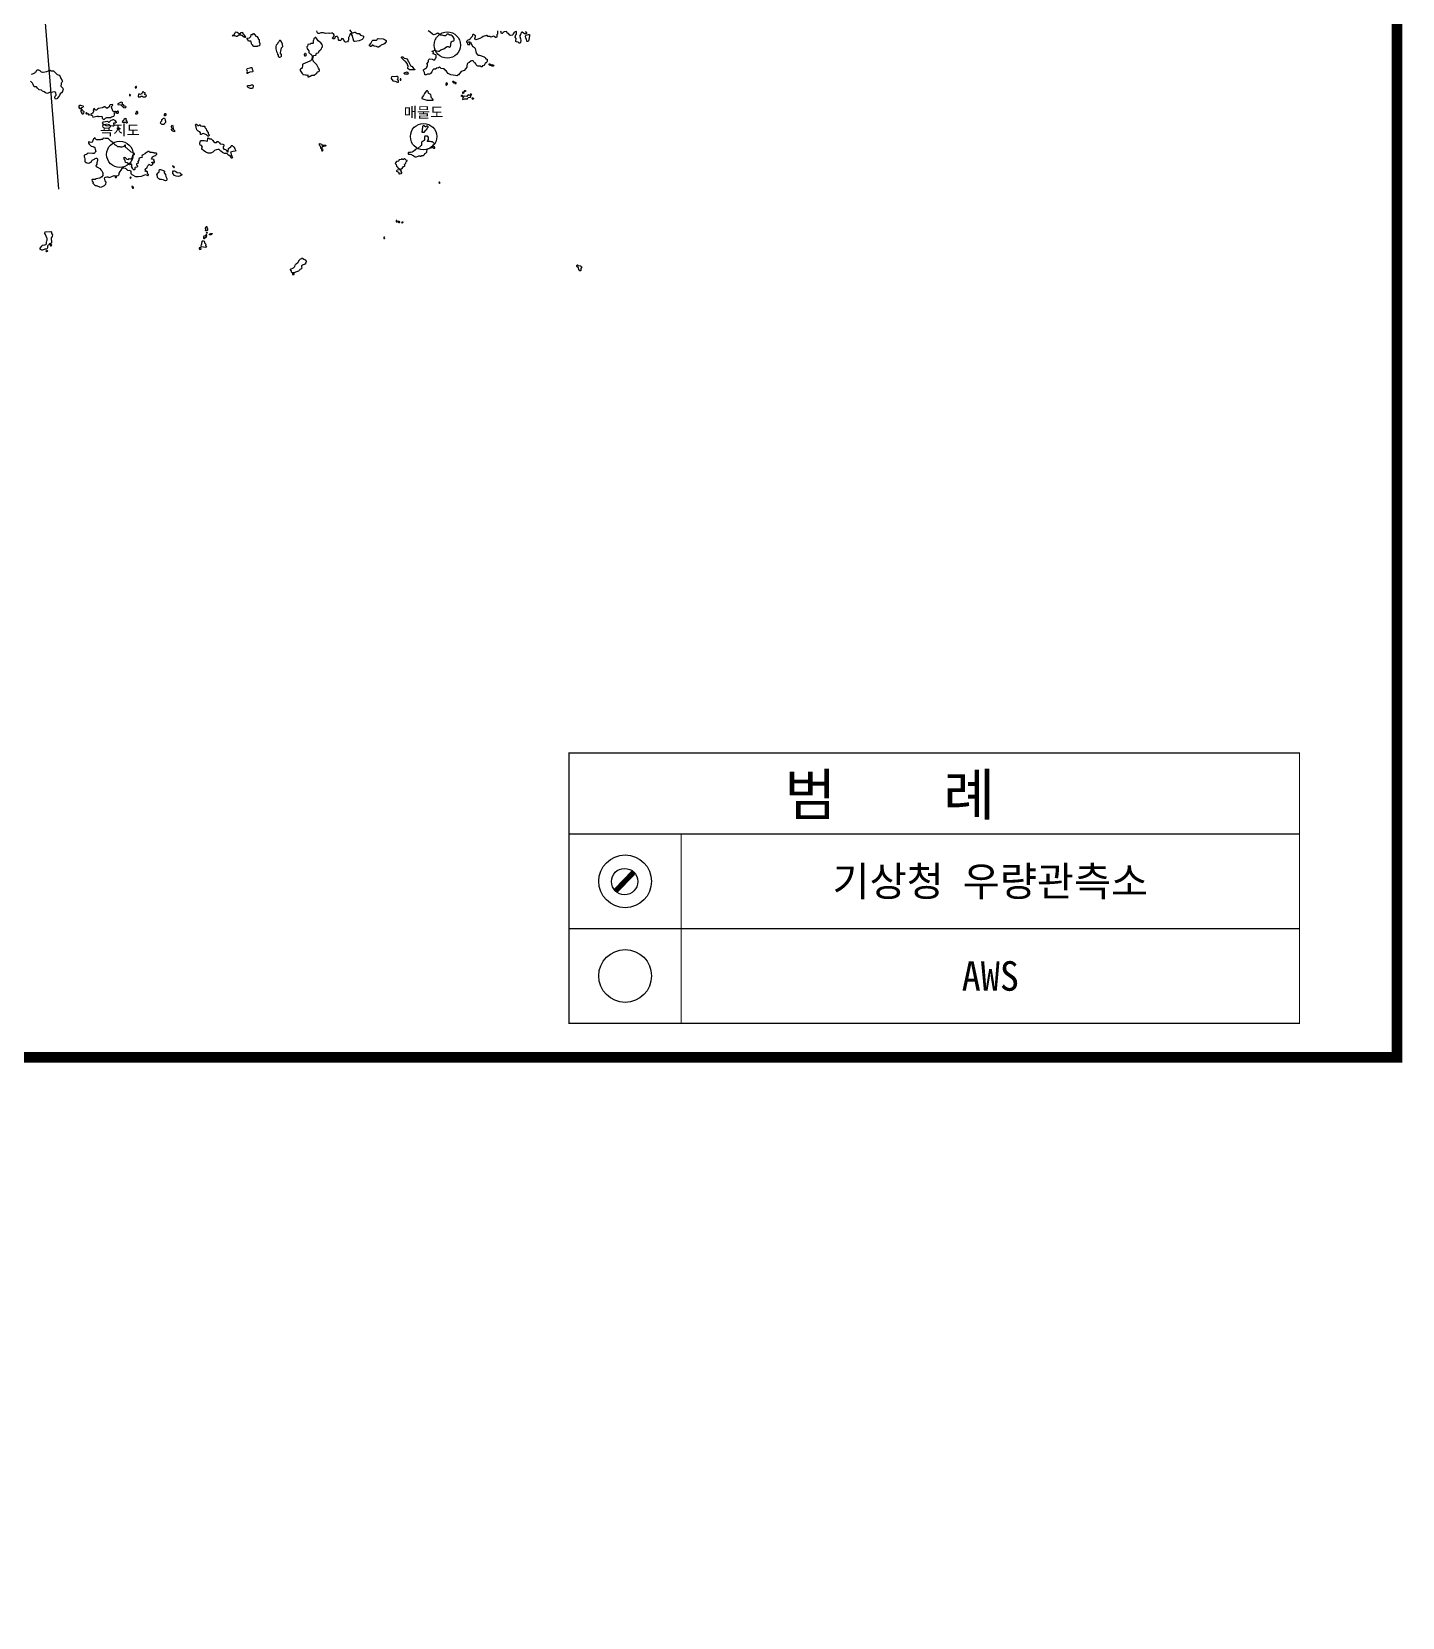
# Model space of a CAD drawing. Header units: millimetres. Extents: x -954552 to 1497340, y -301250 to 736091.
# Drawn here: x 307207 to 437134, y -11176 to 139135 of the extents above; entities that cross this region are included whole.
import ezdxf
from ezdxf.enums import TextEntityAlignment as Align

# ---------------------------------------------------------------- set-up
doc = ezdxf.new("R2010")
doc.units = ezdxf.units.MM
for name, color, linetype in [('2122', 7, 'Continuous'), ('AWS', 4, 'Continuous'), ('AWS명', 2, 'Continuous'), ('EL', 2, 'Continuous'), ('Point', 1, 'Continuous'), ('관측소명', 3, 'Continuous'), ('기상청', 1, 'Continuous'), ('티센', 6, 'Continuous')]:
    doc.layers.add(name, color=color, linetype=linetype)
doc.styles.add('GHS', font='')
doc.styles.get("Standard").update_dxf_attribs({"font": ''})
doc.styles.get('GHS').set_extended_font_data('BatangChe')
doc.styles.get('Standard').set_extended_font_data('Gulim')

# ---------------------------------------------------------------- blocks, each defined once
blk = doc.blocks.new('관측소(기상청)')
at = {"layer": '기상청', "const_width": 500}
blk.add_lwpolyline([(821, 874), (-914, -926)], dxfattribs=at)
at = {"layer": '기상청'}
blk.add_circle((-46, -26), 1250, dxfattribs=at)

msp = doc.modelspace()

# ---------------------------------------------------------------- linework, layer by layer
at = {"const_width": 1000}
msp.add_lwpolyline([(436634, 41900), (436634, 603450), (72212, 603450), (72212, 41900)], close=True, dxfattribs=at)
at = {"linetype": 'Continuous', "const_width": 112}
msp.add_lwpolyline([(427383, 45134), (358147, 45134), (358147, 70761), (427383, 70761)], close=True, dxfattribs=at)
for points in [[(358147, 63079), (427383, 63079)], [(368777, 63079), (368777, 45134)]]:
    msp.add_lwpolyline(points, dxfattribs=at)
at = {"linetype": 'Continuous'}
msp.add_lwpolyline([(358147, 54107), (427383, 54107)], dxfattribs=at)
at = {"layer": '2122', "color": 7}
for points in [[(326249, 138724), (326309, 138792), (326409, 138852), (326502, 139052), (326540, 139102), (326578, 139111), (326690, 139096), (326884, 138976), (326996, 138963), (327076, 139048), (327076, 139060), (327176, 139085), (327189, 139082), (327202, 139055), (327208, 138954), (327309, 138914), (327328, 138892), (327358, 138792), (327466, 138617), (327466, 138599), (327447, 138589), (327352, 138621), (327196, 138724), (327209, 138729), (327159, 138751), (327165, 138758), (327152, 138773), (327027, 138823), (326896, 138822), (326851, 138805), (326759, 138744), (326759, 138744), (326702, 138690), (326627, 138694), (326557, 138712), (326472, 138752), (326249, 138724), (326249, 138724)], [(327714, 138331), (327622, 138456), (327635, 138524), (327853, 138556), (327984, 138688), (328002, 138870), (328133, 138870), (328158, 138879), (328233, 138970), (328264, 138964), (328452, 138721), (328559, 138672), (328678, 138510), (328684, 138459), (328716, 138444), (328779, 138382), (328779, 138182), (328817, 138016), (328812, 137811), (328799, 137785), (328655, 137775), (328630, 137785), (328600, 137747), (328519, 137722), (328247, 137739), (328218, 137752), (328127, 137879), (328130, 137892), (328118, 137892), (328118, 137905), (328086, 137908), (328086, 137908), (328042, 137988), (328042, 138019), (327999, 138190), (327973, 138254), (327810, 138241), (327773, 138247), (327714, 138331), (327714, 138331)], [(330359, 137515), (330368, 137397), (330412, 137266), (330488, 137141), (330507, 137017), (330570, 136923), (330570, 136823), (330595, 136785), (330702, 136720), (330739, 136723), (330815, 136745), (330877, 136824), (330889, 136980), (330801, 137111), (330801, 137167), (330838, 137279), (330874, 137598), (330999, 137749), (330967, 137961), (330897, 138180), (330823, 138271), (330784, 138304), (330709, 138298), (330666, 138254), (330628, 138166), (330541, 138078), (330492, 137978), (330421, 137899), (330388, 137847), (330356, 137738), (330349, 137646), (330349, 137646), (330359, 137515), (330359, 137515)], [(333782, 136712), (333727, 136484), (333627, 136387), (333558, 136343), (333346, 136245), (332912, 136070), (332879, 136037), (332885, 135856), (332849, 135731), (332784, 135641), (332668, 135593), (332649, 135574), (332656, 135467), (332851, 135184), (332901, 135097), (332919, 135082), (333170, 135057), (333239, 135041), (333239, 135028), (333369, 135039), (333385, 134985), (333395, 134864), (333407, 134846), (333495, 134858), (333582, 134912), (333604, 134935), (333769, 135003), (333913, 135009), (334019, 135001), (334056, 135079), (334245, 135190), (334245, 135190), (334256, 135305), (334293, 135342), (334417, 135349), (334493, 135431), (334499, 135450), (334492, 135537), (334398, 135671), (334229, 135992), (333877, 136353), (333864, 136575), (333932, 136840), (333956, 136865), (334131, 136901), (334162, 136935), (334179, 137037), (334198, 137056), (334199, 137079), (334218, 137098), (334349, 137129), (334412, 137199), (334430, 137267), (334492, 137330), (334492, 137355), (334579, 137408), (334692, 137524), (334716, 137636), (334745, 137678), (334772, 137693), (334784, 137806), (334741, 137912), (334621, 138080), (334621, 138080), (334364, 138279), (334236, 138462), (334145, 138572), (334132, 138575), (334100, 138572), (333964, 138465), (333908, 138346), (333895, 138283), (333884, 138065), (333859, 138033), (333690, 138011), (333591, 137958), (333385, 137913), (333372, 137888), (333354, 137769), (333298, 137700), (333317, 137519), (333349, 137467), (333474, 137320), (333492, 137180), (333537, 137108), (333616, 137027), (333667, 136993), (333752, 136896), (333782, 136712), (333782, 136712)], [(337347, 139326), (337554, 139040), (337648, 139028), (337823, 139097), (337860, 139097), (338054, 138979), (338116, 138964), (338235, 138954), (338361, 138818), (338610, 138756), (338667, 138700), (338667, 138581), (338637, 138525), (338589, 138461), (338518, 138397), (338250, 138261), (337850, 138216), (337782, 138218), (337738, 138240), (337692, 138457), (337692, 138457), (337611, 138758), (337510, 138914), (337473, 138930), (337479, 138940), (337429, 138948), (337404, 138939), (337361, 138883), (337330, 138732), (337262, 138626), (337249, 138588), (337244, 138364), (337219, 138282), (337138, 138173), (337014, 138138), (336958, 138147), (336888, 138188), (336725, 138449), (336694, 138462), (336700, 138471), (336607, 138487), (336587, 138466), (336569, 138405), (336475, 138296), (336376, 138295), (336326, 138317), (336301, 138341), (336282, 138398), (336250, 138585), (336196, 138648), (336175, 138660), (336181, 138669), (336181, 138669), (336087, 138672), (335987, 138653), (335987, 138628), (335975, 138628), (335944, 138597), (335937, 138578), (335944, 138515), (335888, 138462), (335794, 138474), (335738, 138496), (335706, 138530), (335706, 138555), (335732, 138568), (335825, 138656), (335875, 138733), (335868, 138827), (335801, 138947), (335742, 138977), (335749, 138986), (335611, 139002), (335474, 138964), (335380, 138988), (335049, 138981), (334855, 139024), (334687, 139023), (334612, 139017), (334443, 138954), (334349, 138950), (334324, 138969), (334261, 139090), (334236, 139228)], [(340000, 138452), (340048, 138498), (340517, 138469), (340705, 138367), (340705, 138354), (340793, 138295), (340793, 138282), (340812, 138263), (340812, 138201), (340638, 137997), (340600, 137986), (340581, 137962), (340382, 137887), (340329, 137848), (340245, 137761), (340083, 137680), (340014, 137680), (339888, 137736), (339676, 137775), (339582, 137821), (339588, 137830), (339538, 137847), (339470, 137846), (339451, 137834), (339426, 137725), (339308, 137740), (339214, 137811), (339220, 137846), (339370, 138021), (339481, 138277), (339531, 138318), (339531, 138318), (339850, 138348), (339950, 138404), (340000, 138452), (340000, 138452)], [(344716, 136169), (344805, 136253), (344829, 136302), (344835, 136435), (344866, 136503), (344922, 136559), (345166, 136548), (345284, 136477), (345385, 136467), (345410, 136480), (345465, 136549), (345497, 136618), (345552, 136672), (345559, 136718), (345546, 136918), (345527, 136933), (345271, 137023), (345258, 137070), (345283, 137160), (345264, 137195), (345182, 137263), (345182, 137288), (345357, 137347), (345357, 137347), (345444, 137389), (345494, 137392), (345557, 137330), (345769, 137288), (345844, 137284), (346000, 137407), (346281, 137526), (346524, 137709), (346602, 137733), (346687, 137727), (346825, 137671), (346846, 137675), (346905, 137740), (346940, 137879), (346953, 137893), (346985, 138172), (347065, 138238), (347222, 138266), (347267, 138346), (347265, 138492), (347146, 138635), (347133, 138638), (347108, 138680), (347100, 138734), (347064, 138760), (346978, 138797), (346845, 138815), (346771, 138844), (346683, 138896), (346598, 138896), (346526, 138864), (346526, 138864), (346521, 138833), (346445, 138758), (346320, 138738), (346121, 138807), (345971, 138812), (345914, 138834), (345823, 138916), (345720, 138986), (345626, 138976), (345558, 138948), (345503, 138902), (345427, 138860), (345302, 138854), (345208, 138891), (344951, 139134), (344794, 139208)], [(351349, 139203), (351356, 138918), (351293, 138827), (351306, 138787), (351313, 138636), (351276, 138593), (351169, 138580), (351057, 138674), (350994, 138698), (350738, 138619), (350645, 138684), (350457, 138696), (350375, 138765), (350313, 138771), (350007, 138695), (350007, 138695), (349888, 138600), (349701, 138500), (349389, 138387), (349321, 138371), (349246, 138386), (349226, 138502), (349282, 138668), (349282, 138730), (349081, 138867), (349038, 138872), (349003, 138809), (348957, 138679), (348833, 138553), (348779, 138444), (348684, 138365), (348552, 138321), (348434, 138214), (348434, 138171), (348497, 138077), (348516, 137940), (348535, 137921), (348729, 137925), (348754, 137934), (348753, 137997), (348741, 138019), (348616, 138133), (348640, 138184), (348697, 138188), (348790, 138135), (348820, 138079), (348834, 138076), (348834, 138076), (348843, 138043), (348998, 137773), (349192, 137624), (349198, 137601), (349250, 137538), (349344, 137099), (349405, 137027), (349475, 136950), (349532, 136922), (349663, 136907), (350108, 136746), (350170, 136693), (350182, 136693), (350190, 136664), (350264, 136577), (350383, 136519), (350396, 136309), (350365, 136244), (350328, 136206), (350197, 136128), (350159, 136059), (350066, 135939), (349948, 135914), (349942, 135895), (349867, 135808), (349804, 135808), (349741, 135882), (349497, 135882), (349423, 135900), (349341, 135984), (349266, 136143), (349266, 136143), (349178, 136174), (349141, 136212), (349134, 136274), (349084, 136342), (349027, 136368), (348890, 136370), (348828, 136337), (348678, 136222), (348535, 136153), (348504, 136128), (348472, 136065), (348455, 135891), (348455, 135891), (348442, 135761), (348350, 135633), (348212, 135458), (347919, 135351), (347664, 135063), (347514, 134963), (347374, 134971), (347171, 135005), (347171, 135005), (346954, 135052), (346699, 135180), (346532, 135371), (346513, 135409), (346400, 135490), (346395, 135509), (346383, 135509), (346300, 135609), (346031, 135657), (345924, 135751), (345868, 135759), (345781, 135706), (345600, 135675), (345488, 135593), (345300, 135580), (345245, 135514), (345133, 135336), (345133, 135323), (345002, 135167)], [(354004, 139174), (354060, 139102), (354110, 139059), (354117, 139033), (354111, 138977), (354073, 138940), (353929, 138942), (353691, 139086), (353667, 139082), (353633, 139054), (353633, 139054), (353633, 139041), (353586, 138994), (353542, 138857), (353474, 138787), (353474, 138688), (353550, 138469), (353563, 138344), (353551, 138107), (353495, 138053), (353402, 138038), (353314, 138156), (353151, 138171), (353108, 138206), (353102, 138274), (353119, 138493), (353044, 138611), (353043, 138674), (353062, 138701), (353082, 138773), (353100, 138800), (353167, 138974), (353161, 139111), (353154, 139130), (353117, 139143), (353035, 139123), (352986, 139078), (352898, 139023), (352851, 138946), (352805, 138826), (352774, 138795), (352618, 138791), (352618, 138791), (352531, 138822), (352393, 138978), (352261, 138996), (352267, 139027), (352255, 139109), (352230, 139156), (352005, 139108), (351936, 139104), (351859, 139047), (351859, 139034), (351799, 138973), (351749, 138972), (351673, 139172)], [(354038, 138540), (354018, 138615), (354018, 138702), (354026, 138742), (354067, 138808), (354305, 138859), (354355, 138885), (354381, 138875), (354404, 138835), (354402, 138775), (354351, 138544), (354344, 138409), (354325, 138378), (354296, 138268), (354269, 138226), (354244, 138203), (354188, 138203), (354144, 138246), (354144, 138259), (354132, 138259), (354106, 138396), (354038, 138540), (354038, 138540)], [(333078, 136961), (333087, 137056), (333119, 137100), (333169, 137094), (333211, 136963), (333207, 136913), (333194, 136900), (333182, 136857), (333120, 136822), (333095, 136822), (333078, 136961), (333078, 136961)], [(307179, 135112), (307373, 135176), (307487, 135237), (307549, 135285), (307549, 135298), (307628, 135376), (307677, 135476), (307771, 135533), (307839, 135533), (307984, 135446), (308090, 135347), (308215, 135291), (308305, 135297), (308640, 135361), (308789, 135430), (308852, 135480), (308951, 135481), (309052, 135435), (309270, 135419), (309380, 135335), (309616, 135083), (309700, 135060), (309816, 135009), (309910, 134885), (309967, 134697), (310074, 134570), (310099, 134482), (310099, 134482)], [(327621, 135462), (327607, 135576), (327645, 135638), (327901, 135696), (328025, 135755), (328087, 135752), (328094, 135571), (328164, 135458), (328176, 135368), (328170, 135348), (328145, 135330), (327889, 135296), (327771, 135246), (327677, 135185), (327646, 135185), (327627, 135213), (327646, 135269), (327658, 135357), (327621, 135462), (327621, 135462)], [(342912, 136315), (342961, 136278), (342981, 136196), (343126, 135944), (343211, 135875), (343281, 135836), (343401, 135651), (343520, 135564), (343539, 135543), (343539, 135517), (343346, 135536), (343032, 135531), (342870, 135640), (342851, 135681), (342894, 135865), (342894, 135915), (342844, 135996), (342831, 136071), (342806, 136121), (342794, 136121), (342671, 136275), (342662, 136298), (342567, 136345), (342260, 136657), (342267, 136732), (342298, 136763), (342378, 136757), (342429, 136732), (342529, 136639), (342679, 136608), (342767, 136558), (342767, 136558), (342848, 136452), (342868, 136359), (342912, 136315), (342912, 136315)], [(342805, 135074), (342774, 135095), (342566, 135114), (342509, 135158), (342540, 135264), (342565, 135283), (342707, 135315), (342784, 135321), (342878, 135171), (342867, 135118), (342805, 135074), (342805, 135074)], [(345002, 135167), (344977, 135138), (344915, 135116), (344727, 135116), (344590, 135040), (344510, 135043), (344477, 135071), (344436, 135270), (344383, 135389), (344358, 135420), (344345, 135458), (344345, 135502), (344351, 135530), (344369, 135552), (344432, 135598), (344470, 135613), (344470, 135613), (344561, 135688), (344617, 135712), (344650, 135740), (344650, 135771), (344712, 135940), (344712, 136015), (344674, 136077), (344674, 136115), (344680, 136134), (344716, 136169)], [(350577, 136008), (350566, 136097), (350603, 136101), (350698, 136065), (350741, 136004), (350747, 135955), (350722, 135926), (350660, 135935), (350622, 135948), (350579, 135991), (350577, 136008), (350577, 136008)], [(350914, 135999), (350990, 135978), (351003, 135962), (350991, 135896), (350973, 135874), (350817, 135867), (350810, 135889), (350822, 136004), (350834, 136017), (350914, 135999), (350914, 135999)], [(310170, 133624), (310115, 133474), (310022, 133337), (309905, 133245), (309841, 133093), (309739, 132971), (309602, 132780), (309465, 132756), (309397, 132868), (309441, 133015), (309519, 133108), (309489, 133367), (309367, 133425), (309196, 133411), (308883, 133367), (308698, 133293), (308517, 133342), (308380, 133450), (308243, 133489), (308131, 133596), (307921, 133631), (307745, 133797), (307662, 133900), (307451, 133914), (307344, 134119), (307266, 134266), (307099, 134462)], [(310111, 134454), (310074, 134335), (310012, 134260), (309995, 134188), (309975, 133985), (310019, 133919), (310163, 133773), (310176, 133642), (310170, 133624), (310170, 133624)], [(317111, 133821), (317148, 133859), (317148, 133922), (317135, 133947), (317085, 133947), (317048, 133909), (317048, 133884), (317024, 133859), (317024, 133821), (317111, 133821), (317111, 133821)], [(327931, 134049), (328056, 134106), (328150, 134097), (328194, 134035), (328200, 133966), (328182, 133816), (328151, 133766), (327901, 133761), (327801, 133796), (327807, 133805), (327700, 133839), (327663, 133908), (327675, 134014), (327706, 134036), (327763, 134045), (327931, 134049), (327931, 134049)], [(341637, 134870), (341386, 134879), (341313, 134855), (341286, 134729), (341274, 134713), (341433, 134476), (341635, 134451), (341868, 134350), (341974, 134350), (341993, 134369), (341993, 134444), (341931, 134547), (341880, 134568), (341880, 134618), (341955, 134744), (341954, 134819), (341891, 134887), (341792, 134893), (341637, 134870), (341637, 134870)], [(342198, 134544), (342236, 134619), (342198, 134682), (342174, 134682), (342149, 134657), (342124, 134544), (342198, 134544), (342198, 134544)], [(346477, 134179), (346468, 134091), (346492, 134059), (346537, 134062), (346623, 134169), (346623, 134209), (346598, 134269), (346517, 134291), (346485, 134259), (346477, 134179), (346477, 134179)], [(347153, 134366), (347141, 134443), (347154, 134455), (347198, 134443), (347242, 134373), (347248, 134265), (347223, 134262), (347201, 134284), (347182, 134284), (347161, 134312), (347153, 134366), (347153, 134366)], [(347398, 134213), (347398, 134225), (347448, 134237), (347448, 134275), (347423, 134313), (347373, 134324), (347336, 134287), (347323, 134237), (347348, 134213), (347398, 134213), (347398, 134213)], [(315764, 132447), (315616, 132427), (315366, 132289), (315367, 132263), (315386, 132242), (315635, 132204), (315661, 132192), (315884, 131976), (315917, 131972), (315949, 131950), (315955, 131931), (316061, 131935), (316143, 131957), (316155, 132013), (316130, 132041), (315986, 132065), (315973, 132112), (315898, 132193), (315817, 132218), (315804, 132230), (315805, 132394), (315764, 132447), (315764, 132447)], [(316567, 133148), (316523, 133197), (316483, 133192), (316479, 133101), (316499, 133043), (316531, 133026), (316555, 133065), (316572, 133119), (316564, 133150), (316564, 133150)], [(317670, 133337), (317613, 133227), (317588, 133199), (317517, 133196), (317453, 133212), (317338, 133210), (317295, 133035), (317314, 132967), (317364, 132956), (317482, 132955), (317582, 133017), (317693, 133026), (317776, 132962), (317813, 132953), (317957, 132969), (318057, 133032), (318076, 133075), (318075, 133094), (318057, 133122), (317925, 133163), (317925, 133187), (317969, 133244), (317969, 133325), (317950, 133347), (317856, 133356), (317850, 133387), (317812, 133440), (317774, 133462), (317699, 133392), (317670, 133337), (317670, 133337)], [(344728, 133523), (344633, 133534), (344609, 133494), (344440, 133290), (344359, 133097), (344216, 132927), (344192, 132871), (344198, 132789), (344382, 132751), (344369, 132745), (344384, 132739), (344648, 132660), (345220, 132637), (345248, 132646), (345254, 132693), (345191, 132787), (345072, 132892), (345071, 133030), (345046, 133142), (344990, 133205), (344840, 133263), (344815, 133294), (344777, 133466), (344728, 133523), (344728, 133523)], [(347965, 132990), (347952, 133090), (347977, 133115), (348014, 133112), (348029, 133105), (348041, 133075), (348046, 133003), (347978, 132953), (347978, 132953)], [(348441, 133006), (348190, 133022), (348165, 132972), (348071, 132853), (348053, 132740), (348071, 132721), (348152, 132728), (348221, 132782), (348503, 132776), (348577, 132892), (348748, 132921), (348814, 132946), (348820, 133031), (348771, 133086), (348658, 133130), (348570, 133136), (348534, 133080), (348464, 133004), (348441, 133006), (348441, 133006)], [(348061, 133365), (348063, 133446), (348132, 133434), (348182, 133377), (348182, 133341), (348133, 133287), (348088, 133284), (348063, 133321), (348061, 133365), (348061, 133365)], [(348231, 133515), (348232, 133527), (348263, 133559), (348325, 133569), (348344, 133547), (348332, 133480), (348307, 133457), (348225, 133472), (348231, 133515), (348231, 133515)], [(348889, 133142), (348914, 133181), (348876, 133230), (348826, 133243), (348826, 133230), (348801, 133230), (348777, 133206), (348777, 133168), (348801, 133142), (348889, 133142), (348889, 133142)], [(348960, 132794), (348946, 132853), (348971, 132874), (349021, 132862), (349096, 132807), (349096, 132762), (349059, 132719), (348978, 132725), (348960, 132794), (348960, 132794)], [(311913, 132128), (312068, 132111), (312087, 132074), (312081, 132018), (312044, 131964), (311926, 131909), (311894, 131873), (311813, 131836), (311770, 131829), (311757, 131841), (311719, 131948), (311719, 132079), (311762, 132160), (311819, 132160), (311913, 132128), (311913, 132128)], [(311879, 131564), (311894, 131523), (311996, 131349), (312052, 131356), (312152, 131424), (312164, 131531), (312114, 131593), (312020, 131627), (311988, 131761), (311957, 131786), (311939, 131779), (311901, 131730), (311876, 131634), (311879, 131564), (311879, 131564)], [(312452, 131401), (312411, 131441), (312356, 131443), (312330, 131411), (312325, 131373), (312388, 131341), (312427, 131348), (312448, 131371), (312452, 131401), (312452, 131401)], [(312669, 131290), (312630, 131325), (312574, 131343), (312542, 131328), (312549, 131290), (312602, 131240), (312659, 131230), (312659, 131262), (312676, 131283), (312676, 131283)], [(314132, 132011), (314037, 132015), (313998, 131997), (313893, 131905), (313538, 131842), (313444, 131797), (313351, 131710), (313269, 131697), (313138, 131865), (313094, 131877), (313088, 131758), (313020, 131728), (313076, 131553), (313070, 131527), (313014, 131463), (312990, 131405), (312833, 131364), (312802, 131333), (312796, 131308), (312802, 131233), (312815, 131220), (312946, 131211), (312972, 131165), (313003, 131040), (313015, 131028), (313390, 131129), (313528, 131130), (313550, 131108), (313615, 131085), (313853, 131118), (313884, 131064), (313884, 131064), (313897, 130931), (313997, 130819), (314110, 130838), (314203, 130950), (314334, 130995), (314683, 130996), (314764, 131065), (314901, 131090), (314977, 131115), (314996, 131134), (315051, 131254), (315044, 131403), (315051, 131422), (315094, 131459), (315207, 131476), (315207, 131456), (315283, 131413), (315394, 131410), (315439, 131467), (315438, 131542), (315413, 131595), (315338, 131592), (315269, 131541), (315201, 131535), (315163, 131585), (315078, 131572), (315038, 131552), (314956, 131546), (314932, 131565), (314894, 131640), (314805, 131894), (314805, 131894), (314761, 131989), (314761, 132033), (314874, 132140), (314886, 132164), (314874, 132224), (314632, 132202), (314586, 132132), (314581, 132068), (314562, 132047), (314562, 132032), (314537, 132004), (314381, 131901), (314287, 131900), (314132, 132011), (314132, 132011)], [(315934, 130730), (315953, 130750), (315959, 130838), (315990, 130882), (316012, 130901), (316121, 130929), (316127, 130919), (316115, 130789), (316178, 130701), (316178, 130663), (316241, 130592), (316260, 130551), (316242, 130483), (316179, 130470), (316104, 130538), (316073, 130544), (315848, 130540), (315822, 130562), (315834, 130675), (315890, 130714), (315934, 130730), (315934, 130730)], [(317112, 131466), (317144, 131508), (317144, 131567), (317162, 131598), (317205, 131595), (317231, 131554), (317250, 131385), (317200, 131320), (317088, 131310), (317063, 131335), (317076, 131360), (317069, 131417), (317112, 131466), (317112, 131466)], [(319499, 130662), (319552, 130694), (319532, 130807), (319539, 130825), (319595, 130848), (319714, 130938), (319788, 130941), (319820, 130888), (319845, 130739), (319902, 130643), (319889, 130539), (319790, 130438), (319766, 130373), (319728, 130345), (319622, 130338), (319584, 130347), (319509, 130381), (319428, 130469), (319433, 130606), (319499, 130662), (319499, 130662)], [(319799, 131277), (319849, 131382), (319881, 131376), (319906, 131348), (319919, 131232), (319913, 131207), (319900, 131207), (319900, 131195), (319856, 131151), (319781, 131148), (319799, 131277), (319799, 131277)], [(315452, 130016), (315537, 129996), (315549, 129980), (315562, 129980), (315563, 129889), (315431, 129858), (315406, 129870), (315325, 129961), (315331, 130010), (315343, 130023), (315452, 130016), (315452, 130016)], [(320535, 129972), (320472, 130091), (320459, 130172), (320484, 130232), (320540, 130285), (320565, 130281), (320597, 130216), (320623, 129898), (320641, 129863), (320745, 129758), (320754, 129737), (320749, 129673), (320730, 129652), (320579, 129700), (320537, 129761), (320506, 129783), (320461, 129853), (320467, 129885), (320498, 129891), (320535, 129941), (320535, 129972), (320535, 129972)], [(323393, 130190), (323583, 130189), (323621, 130139), (323627, 130039), (323740, 129934), (323766, 129765), (323941, 129578), (323942, 129466), (324030, 129353), (324023, 129290), (323986, 129266), (323980, 129247), (323893, 129237), (323858, 129265), (323786, 129359), (323479, 129473), (323380, 129463), (323322, 129422), (323261, 129398), (323224, 129394), (323211, 129406), (323198, 129556), (323135, 129653), (322985, 129715), (322992, 129724), (322942, 129724), (322866, 129824), (322841, 129949), (322797, 130030), (322802, 130123), (322745, 130292), (322745, 130292), (322764, 130386), (322833, 130376), (322896, 130308), (322914, 130268), (322939, 130258), (323052, 130256), (323083, 130312), (323140, 130312), (323221, 130206), (323393, 130190), (323393, 130190)], [(344246, 129903), (344291, 130042), (344294, 130166), (344338, 130235), (344394, 130229), (344544, 130151), (344607, 130145), (344656, 130223), (344707, 130217), (344729, 130180), (344754, 130177), (344770, 130123), (344757, 130061), (344676, 129968), (344620, 129849), (344595, 129830), (344589, 129811), (344577, 129811), (344527, 129761), (344515, 129761), (344441, 129689), (344436, 129668), (344365, 129591), (344234, 129572), (344215, 129597), (344217, 129669), (344252, 129766), (344246, 129903), (344246, 129903)], [(334771, 128339), (334879, 128394), (334929, 128394), (335042, 128371), (335073, 128347), (335073, 128316), (335029, 128275), (334783, 128221), (334749, 128197), (334671, 128052), (334627, 128058), (334617, 128065), (334605, 128209), (334523, 128330), (334485, 128414), (334479, 128483), (334485, 128514), (334498, 128527), (334573, 128521), (334697, 128468), (334723, 128434), (334742, 128334), (334771, 128339), (334771, 128339)], [(334755, 128009), (334707, 127989), (334693, 127977), (334677, 127928), (334680, 127905), (334706, 127858), (334726, 127846), (334774, 127856), (334808, 127888), (334824, 127942), (334810, 127991), (334804, 127996), (334756, 128009), (334755, 128009), (334755, 128009)], [(344138, 128360), (344113, 128337), (344113, 128324), (344082, 128306), (343795, 128053), (343596, 127980), (343546, 127971), (343496, 127868), (343466, 127836), (343272, 127720), (343119, 127686), (342928, 127671), (342897, 127648), (342885, 127543), (342910, 127518), (343079, 127525), (343210, 127488), (343273, 127419), (343411, 127386), (343411, 127373), (343492, 127314), (343542, 127261), (343642, 127264), (343679, 127286), (343835, 127322), (343909, 127363), (343985, 127360), (344025, 127329), (344105, 127329), (344191, 127395), (344342, 127395), (344342, 127395), (344397, 127461), (344435, 127486), (344485, 127586), (344540, 127630), (344603, 127661), (344665, 127731), (344677, 127780), (344689, 127968), (344789, 128050), (345051, 128132), (345132, 128194), (345201, 128188), (345326, 128098), (345408, 128108), (345413, 128164), (345376, 128221), (345300, 128258), (345269, 128315), (345256, 128382), (345256, 128395), (345275, 128414), (345331, 128432), (345362, 128464), (345375, 128508), (345368, 128539), (345278, 128634), (345206, 128682), (345067, 128694), (344992, 128732), (344762, 128724), (344718, 128734), (344718, 128734), (344718, 128759), (344836, 128930), (344835, 129106), (344761, 129210), (344723, 129230), (344473, 129223), (344430, 129152), (344448, 128929), (344443, 128854), (344412, 128820), (344315, 128766), (344243, 128740), (344187, 128703), (344156, 128609), (344169, 128391), (344138, 128360), (344138, 128360)], [(320731, 126282), (320659, 126366), (320594, 126411), (320549, 126407), (320579, 126358), (320636, 126282), (320686, 126248), (320716, 126263), (320735, 126282), (320735, 126282)], [(342150, 126088), (342185, 126119), (342334, 126183), (342452, 126343), (342539, 126374), (342577, 126408), (342583, 126486), (342551, 126539), (342558, 126580), (342570, 126580), (342676, 126680), (342700, 126805), (342788, 126893), (342788, 126924), (342775, 126924), (342706, 126971), (342681, 126974), (342593, 127083), (342519, 127080), (342450, 127023), (342387, 127023), (342349, 127061), (342306, 127073), (342218, 127025), (342043, 126997), (342019, 126972), (342013, 126896), (341988, 126859), (341788, 126833), (341688, 126714), (341676, 126649), (341676, 126649), (341745, 126552), (341783, 126377), (341865, 126315), (341961, 126195), (342071, 126163), (342100, 126112), (342100, 126112)], [(315216, 125306), (315241, 125343), (315241, 125381), (315215, 125431), (315128, 125418), (315115, 125405), (315128, 125330), (315154, 125306), (315216, 125306), (315216, 125306)], [(316571, 125346), (316528, 125310), (316522, 125279), (316537, 125277), (316578, 125239), (316616, 125260), (316621, 125323), (316602, 125345), (316571, 125346), (316571, 125346)], [(342150, 126088), (342146, 126044), (342191, 126010), (342203, 125979), (342198, 125897), (342247, 125776), (342248, 125742), (342198, 125673), (342067, 125638), (342036, 125641), (342035, 125766), (342023, 125782), (341868, 125840), (341835, 125887), (341822, 125984), (341859, 126047), (342060, 126086), (342100, 126112), (342100, 126112)], [(345817, 124859), (345808, 124826), (345821, 124786), (345865, 124759), (345874, 124759), (345910, 124775), (345910, 124811), (345892, 124855), (345849, 124872), (345817, 124859), (345817, 124859)], [(316843, 124311), (316855, 124362), (316793, 124450), (316755, 124450), (316755, 124461), (316705, 124449), (316718, 124336), (316755, 124324), (316755, 124311), (316843, 124311), (316843, 124311)], [(323692, 120461), (323685, 120536), (323741, 120655), (323777, 120676), (323815, 120678), (323822, 120537), (323873, 120437), (323873, 120343), (323810, 120272), (323767, 120249), (323686, 120243), (323673, 120256), (323698, 120399), (323692, 120461), (323692, 120461)], [(341820, 121123), (341820, 121135), (341857, 121135), (341857, 121173), (341833, 121223), (341769, 121235), (341745, 121210), (341745, 121135), (341757, 121122), (341820, 121123), (341820, 121123)], [(341927, 121124), (341961, 121087), (341969, 121082), (341981, 121076), (342023, 121058), (342079, 121059), (342094, 121073), (342091, 121109), (342073, 121109), (342029, 121131), (342014, 121139), (341964, 121146), (341960, 121145), (341927, 121124), (341927, 121124)], [(342319, 121067), (342338, 121112), (342357, 121119), (342401, 121100), (342401, 121050), (342363, 121006), (342332, 121000), (342307, 121032), (342319, 121067), (342319, 121067)], [(308649, 119304), (308663, 119386), (308656, 119523), (308638, 119592), (308562, 119748), (308511, 119923), (308461, 120003), (308473, 120154), (309016, 120187), (309068, 120154), (309098, 120005), (309174, 119869), (309156, 119762), (309130, 119737), (309037, 119593), (309076, 119119), (309058, 119100), (308889, 119037), (308858, 119012), (308846, 118949), (308833, 118933), (308762, 118906), (308733, 118879), (308702, 118814), (308697, 118643), (308635, 118520), (308435, 118510), (308217, 118419), (308173, 118415), (308111, 118465), (308085, 118468), (308085, 118468), (308085, 118481), (308017, 118484), (308004, 118496), (308004, 118540), (308023, 118615), (308162, 118806), (308167, 118827), (308234, 118903), (308456, 118931), (308539, 118951), (308596, 119024), (308614, 119186), (308649, 119304), (308649, 119304)], [(309053, 118837), (309102, 118887), (309089, 118938), (309065, 118975), (309001, 118987), (308965, 118949), (308952, 118899), (308990, 118837), (309053, 118837), (309053, 118837)], [(323335, 119007), (323377, 119286), (323389, 119311), (323445, 119311), (323545, 119268), (323577, 119212), (323590, 119112), (323702, 118988), (323685, 118862), (323766, 118768), (323760, 118712), (323698, 118687), (323260, 118742), (323247, 118779), (323260, 118792), (323266, 118836), (323305, 118951), (323335, 119007), (323335, 119007)], [(323644, 119790), (323537, 119755), (323525, 119742), (323500, 119674), (323501, 119555), (323526, 119530), (323594, 119527), (323651, 119575), (323663, 119612), (323757, 119646), (323779, 119679), (323779, 119679)], [(323802, 119684), (323769, 119737), (323768, 119799), (323806, 119837), (323793, 119893), (323731, 119887), (323693, 119824), (323644, 119809), (323644, 119770), (323731, 119799), (323756, 119675), (323802, 119684), (323802, 119684)], [(323798, 120102), (323842, 120097), (323855, 120037), (323761, 120028), (323743, 120055), (323743, 120075), (323761, 120106), (323798, 120102), (323798, 120102)], [(324180, 119995), (324305, 120005), (324318, 119976), (324262, 119901), (324184, 119885), (324049, 119891), (324049, 119929), (324080, 119988), (324180, 119995), (324180, 119995)], [(340639, 119532), (340675, 119608), (340651, 119645), (340600, 119644), (340575, 119619), (340575, 119531), (340639, 119532), (340639, 119532)], [(308638, 118392), (308685, 118392), (308711, 118365), (308711, 118321), (308672, 118290), (308610, 118267), (308561, 118345), (308567, 118370), (308638, 118392), (308638, 118392)], [(323179, 118636), (323092, 118638), (323079, 118626), (323079, 118594), (323111, 118529), (323148, 118498), (323229, 118507), (323271, 118553), (323273, 118586), (323179, 118636), (323179, 118636)], [(332465, 117303), (332598, 117505), (332598, 117518), (332648, 117568), (332748, 117609), (332791, 117669), (332873, 117669), (332998, 117563), (333123, 117514), (333217, 117389), (333199, 117226), (333106, 117104), (332863, 117000), (332794, 116938), (332782, 116831), (332807, 116725), (332714, 116629), (332632, 116593), (332582, 116531), (332485, 116447), (332296, 116387), (332221, 116330), (332096, 116286), (331890, 116279), (331846, 116347), (331830, 116462), (331810, 116481), (331807, 116497), (331787, 116502), (331742, 116541), (331727, 116578), (331727, 116578), (331739, 116616), (332032, 116760), (332144, 116891), (332175, 117004), (332228, 117079), (332231, 117098), (332268, 117136), (332449, 117268), (332465, 117303), (332465, 117303)], [(332014, 116212), (331965, 116204), (331934, 116169), (331928, 116148), (331941, 116126), (332022, 116120), (332097, 116129), (332072, 116207), (332053, 116217), (332014, 116212), (332014, 116212)], [(359053, 116748), (358903, 116845), (358872, 116890), (358872, 116965), (358902, 117021), (358915, 117024), (358915, 117049), (358940, 117046), (359009, 116984), (359246, 116934), (359272, 116922), (359347, 116841), (359254, 116695), (359266, 116578), (359260, 116506), (359235, 116459), (359166, 116469), (359060, 116602), (359053, 116748), (359053, 116748)]]:
    msp.add_lwpolyline(points, dxfattribs=at)
for points in [[(313998, 130606), (314385, 130651), (314448, 130601), (314448, 130589), (314473, 130564), (314541, 130571), (314616, 130608), (314623, 130627), (314728, 130740), (314853, 130772), (314915, 130812), (314966, 130816), (315009, 130778), (315066, 130769), (315079, 130732), (315210, 130572), (315204, 130535), (315129, 130476), (314967, 130453), (314954, 130441), (314955, 130410), (314992, 130304), (314986, 130216), (314962, 130194), (314901, 130188), (314255, 130210), (314112, 130306), (314112, 130306), (313970, 130361), (313914, 130475)], [(318003, 125594), (318201, 125519), (318238, 125519), (318232, 125529), (318264, 125531), (318283, 125554), (318263, 125610), (318176, 125685), (318194, 125775), (318187, 125844), (318161, 125878), (318121, 125894), (318059, 125890), (317975, 125902), (317975, 125940), (318018, 125984), (318018, 126022), (317962, 126071), (317962, 126109), (318029, 126165), (318149, 126231), (318161, 126247), (318173, 126378), (318248, 126447), (318261, 126447), (318279, 126516), (318329, 126578), (318410, 126530), (318473, 126478), (318522, 126473), (318589, 126492), (318589, 126492), (318639, 126528), (318674, 126586), (318678, 126644), (318665, 126676), (318606, 126725), (318588, 126752), (318602, 126770), (318638, 126783), (318696, 126757), (318741, 126721), (318790, 126716), (318840, 126735), (318862, 126780), (318839, 126829), (318785, 126879), (318802, 126993), (318784, 127011), (318784, 127024), (318577, 127054), (318571, 127085), (318589, 127148), (318689, 127286), (318690, 127300), (318715, 127308), (318738, 127332), (318951, 127402), (319019, 127459), (319075, 127531), (319075, 127574), (319062, 127590), (319018, 127606), (319018, 127606), (319018, 127618), (318818, 127633), (318818, 127646), (318723, 127667), (318663, 127691), (318437, 127688), (318300, 127771), (318237, 127778), (318071, 127652), (317963, 127588), (317957, 127569), (317938, 127555), (317695, 127432), (317682, 127420), (317658, 127322), (317670, 127238), (317639, 127210), (317496, 127188), (317390, 127119), (317377, 127081), (317371, 126963), (317284, 126862), (317278, 126837), (317285, 126662), (317154, 126612), (317148, 126530), (317243, 126406), (317238, 126358), (317186, 126310), (317011, 126255), (316993, 126224), (316993, 126224), (316981, 126087), (316944, 126052), (316850, 126049), (316812, 126080), (316768, 126192), (316693, 126286), (316680, 126317), (316680, 126366), (316711, 126398), (316706, 126501), (316692, 126529), (316655, 126567), (316592, 126567), (316580, 126551), (316486, 126507), (316417, 126541), (316344, 126627), (316344, 126639), (316267, 126706), (316104, 126739), (316072, 126913), (316047, 126982), (315984, 127095), (315985, 127241), (316071, 127202), (316215, 127043), (316371, 127025), (316397, 127034), (316452, 127115), (316580, 127080), (316684, 127090), (316684, 127090), (316696, 127101), (316752, 127210), (316771, 127281), (316782, 127391), (316801, 127442), (316826, 127467), (316907, 127499), (316939, 127530), (316938, 127580), (316894, 127630), (316819, 127679), (316626, 127729), (316588, 127747), (316588, 127759), (316237, 128093), (316237, 128105), (316162, 128127), (316113, 128204), (316105, 128345), (316092, 128377), (316055, 128388), (316055, 128376), (316042, 128376), (315990, 128322), (315984, 128303), (315931, 128257), (315761, 128201), (315655, 128197), (315606, 128212), (315362, 128218), (315293, 128279), (315293, 128279), (315292, 128291), (315274, 128308), (315093, 128416), (315093, 128429), (315080, 128429), (314913, 128610), (314907, 128630), (314710, 128753), (314521, 128956), (314515, 128974), (314457, 129009), (314453, 129023), (314165, 129002), (313991, 129054), (313979, 129050), (313941, 128938), (313916, 128922), (313747, 128915), (313704, 128887), (313572, 128880), (313367, 128898), (313329, 128914), (313235, 129010), (313235, 129035), (313191, 129060), (313141, 129041), (313125, 129010), (313054, 128972), (312974, 128716), (312922, 128653), (312843, 128647), (312843, 128647), (312618, 128695), (312592, 128658), (312580, 128614), (312587, 128558), (312664, 128462), (312812, 128309), (312824, 128309), (312831, 128290), (312850, 128300), (312856, 128291), (312988, 128262), (312989, 128250), (313025, 128241), (313025, 128223), (313156, 128207), (313138, 128201), (313182, 128173), (313175, 128164), (313189, 128141), (313201, 128141), (313225, 127985), (313295, 127779), (313190, 127692), (313190, 127679), (313146, 127617), (313106, 127603), (312982, 127600), (312546, 127621), (312453, 127569), (312433, 127541), (312362, 127503), (312362, 127503), (312172, 127433), (312166, 127394), (312187, 127286), (312216, 127214), (312236, 127095), (312227, 126969), (312255, 126823), (312305, 126764), (312318, 126770), (312324, 126746), (312395, 126731), (312447, 126713), (312615, 126688), (312687, 126703), (312777, 126753), (312849, 126779), (312849, 126779), (312950, 126960), (313148, 127045), (313216, 127114), (313303, 127143), (313357, 127141), (313423, 127109), (313442, 127062), (313448, 126930), (313388, 126719), (313393, 126575), (313323, 126498), (313275, 126418), (313275, 126386), (313338, 126371), (313432, 126303), (313432, 126303), (313651, 126181), (313758, 126032), (313851, 125945), (313851, 125945), (313920, 125833), (313952, 125732), (313952, 125732), (313945, 125708), (313959, 125501), (313853, 125367), (313675, 125262), (313623, 125243), (313304, 125187), (313230, 125124), (313167, 125118), (312941, 125129), (312923, 125117), (312917, 125098), (312930, 124967), (313016, 124901), (313029, 124901), (313029, 124888), (313049, 124874), (313037, 124846), (312999, 124830), (312999, 124786), (313044, 124761), (313163, 124618), (313263, 124556), (313332, 124553), (313313, 124546), (313369, 124540), (313369, 124528), (313406, 124531), (313419, 124509), (313625, 124426), (313638, 124410), (313857, 124431), (314112, 124551), (314232, 124679), (314261, 124877), (314183, 125006), (314183, 125006), (314110, 125243), (314124, 125301), (314204, 125333), (314334, 125383), (314428, 125370), (314558, 125330), (314644, 125339), (314805, 125420), (315026, 125515), (315210, 125486), (315394, 125515), (315501, 125600), (315501, 125727), (315600, 125890), (315671, 126000), (315768, 126177), (315831, 126252), (315894, 126255), (315887, 126246), (315935, 126232), (316062, 126215), (316062, 126202), (316131, 126175), (316125, 126165), (316131, 126156), (316223, 126079), (316223, 126066), (316288, 125997), (316432, 125982), (316432, 125995), (316538, 125979), (316557, 125967), (316608, 125903), (316601, 125686), (316601, 125686), (316684, 125586), (317031, 125416), (317301, 125416), (317605, 125430), (317775, 125515)], [(323201, 128775), (323282, 128811), (323338, 128820), (323550, 128820), (323867, 128762), (323887, 129059), (323899, 129072), (323987, 129059), (324081, 128978), (324218, 128967), (324275, 128929), (324338, 128846), (324469, 128705), (324569, 128643), (324641, 128621), (324720, 128628), (324794, 128718), (324869, 128712), (324982, 128638), (324994, 128597), (325063, 128495), (325326, 128477), (325374, 128444), (325420, 128396), (325426, 128359), (325407, 128290), (325352, 128208), (325371, 128093), (325434, 128015), (325577, 127959), (325646, 127903), (325646, 127903), (325766, 127751), (325822, 127760), (325835, 127772), (325871, 128059), (325883, 128085), (326095, 128217), (326120, 128323), (326138, 128354), (326207, 128342), (326289, 128267), (326357, 128252), (326462, 128023), (326534, 127906), (326546, 127875), (326540, 127812), (326503, 127796), (326265, 127780), (326066, 127711), (326072, 127636), (326129, 127549), (326129, 127530), (326104, 127493), (326104, 127417), (326211, 127265), (326236, 127211), (326224, 127164), (326193, 127158), (326190, 127146), (326159, 127143), (326092, 127214), (326011, 127364), (326011, 127364), (325904, 127407), (325911, 127417), (325900, 127427), (325863, 127427), (325792, 127488), (325773, 127525), (325773, 127525), (325659, 127578), (325476, 127590), (325292, 127670), (325134, 127816), (324981, 127969), (324852, 127981), (324700, 127939), (324547, 127859), (324370, 127712), (324193, 127615), (323930, 127633), (323723, 127706), (323478, 127871), (323337, 128005), (323337, 128109), (323393, 128201), (323314, 128335), (323160, 128378), (323142, 128543), (323160, 128695)], [(319126, 125325), (319120, 125419), (319085, 125499), (319070, 125569), (319125, 125664), (319140, 125734), (319300, 125851), (319287, 125982), (319311, 126057), (319324, 126069), (319368, 126079), (319430, 126070), (319696, 125993), (319787, 125915), (319762, 125765), (319900, 125590), (319932, 125409), (320001, 125229), (320014, 125216), (320015, 125079), (319984, 125035), (319902, 125000), (319902, 124988), (319783, 125015), (319783, 125015), (319667, 125097), (319525, 125125), (319363, 125111), (319249, 125196)], [(320587, 125849), (320648, 125937), (320742, 125931), (320880, 125881), (320980, 125800), (321237, 125761), (321237, 125748), (321274, 125742), (321276, 125729), (321323, 125695), (321419, 125642), (321450, 125605), (321457, 125559), (321394, 125530), (321394, 125530), (321325, 125472), (321127, 125401), (320907, 125430), (320751, 125501), (320588, 125685)]]:
    msp.add_lwpolyline(points, close=True, dxfattribs=at)
at = {"layer": 'AWS'}
for centre, radius in [((346606, 137872), 1250), ((344356, 129189), 1250), ((315562, 127508), 1250), ((363462, 49620), 2500)]:
    msp.add_circle(centre, radius, dxfattribs=at)
at = {"layer": '기상청'}
msp.add_circle((363462, 58593), 2500, dxfattribs=at)
at = {"layer": '티센'}
msp.add_lwpolyline([(306710, 162026), (309754, 124199)], dxfattribs=at)

# ---------------------------------------------------------------- block references
at = {"layer": 'Point'}
msp.add_blockref('관측소(기상청)', (363462, 58593), dxfattribs=at)

# ---------------------------------------------------------------- texts
at = {"linetype": 'Continuous', "style": 'GHS'}
msp.add_text('범    례', height=3920, dxfattribs=at).set_placement((378557, 64847))
for s, p in [('기상청 우량관측소', (398080, 58593)), ('AWS', (398080, 49620))]:
    msp.add_text(s, height=2800, dxfattribs=at).set_placement(p, align=Align.MIDDLE_CENTER)
at = {"layer": 'AWS명'}
for s, p in [('매물도', (344356, 130689)), ('욕지도', (315562, 129008))]:
    msp.add_text(s, height=1000, dxfattribs=at).set_placement(p, align=Align.BOTTOM_CENTER)
at = {"layer": 'EL'}
msp.add_text('0.000', height=2.5, dxfattribs=at).set_placement((363462, 58592), align=Align.TOP_CENTER)
at = {"layer": '관측소명', "insert": (346244, -11174), "char_height": 2.5, "width": 23.09, "attachment_point": 1}
msp.add_mtext('188941.82232', dxfattribs=at)

doc.saveas('drawing.dxf')
